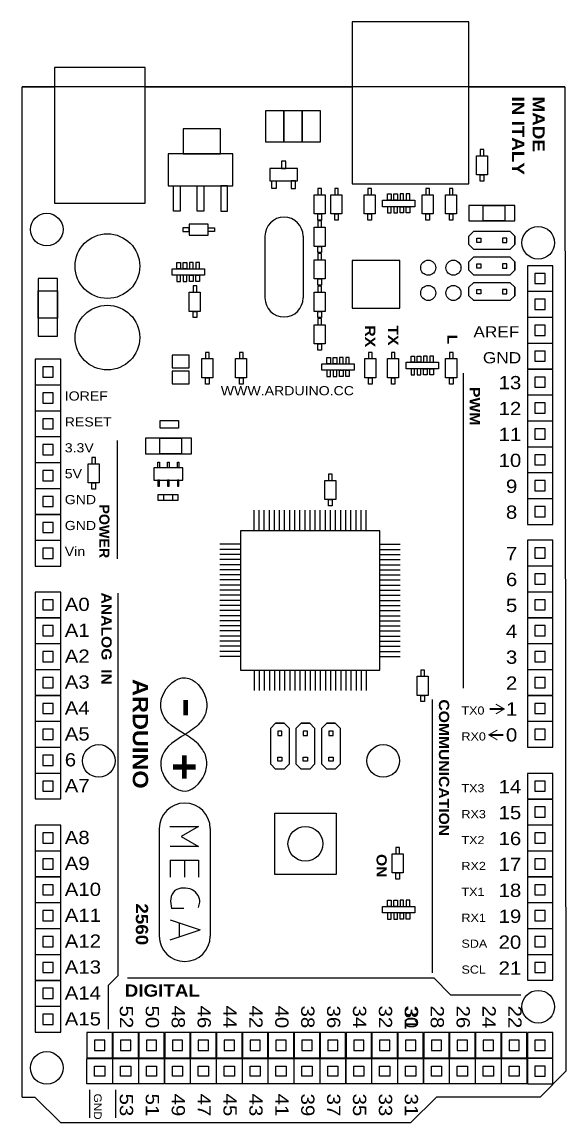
# Model space of a CAD drawing. Header units: millimetres. Extents: x 1914 to 2513, y 2106 to 2390.
# Drawn here: x 2459.6 to 2512.9, y 2109 to 2216.9 of the extents above; entities that cross this region are included whole.
import ezdxf

# ---------------------------------------------------------------- set-up
doc = ezdxf.new("R2010")
doc.units = ezdxf.units.MM
doc.styles.get("Standard").update_dxf_attribs({"font": 'arial.ttf'})

msp = doc.modelspace()

# ---------------------------------------------------------------- linework, layer by layer
for p, q in [((2512.83, 2210.57), (2459.61, 2210.57)), ((2483.43, 2195.92), (2483.43, 2189.87)), ((2487.17, 2195.92), (2487.17, 2189.87)), ((2503.42, 2195.92), (2503.9, 2196.4)), ((2503.42, 2195.09), (2503.42, 2195.92)), ((2503.9, 2196.4), (2507.44, 2196.4)), ((2507.44, 2196.4), (2507.92, 2195.92)), ((2503.9, 2194.61), (2503.42, 2195.09)), ((2507.92, 2195.09), (2507.44, 2194.61)), ((2503.42, 2193.42), (2503.9, 2193.9)), ((2507.44, 2194.61), (2503.9, 2194.61)), ((2503.9, 2193.9), (2507.44, 2193.9)), ((2507.44, 2193.9), (2507.92, 2193.42)), ((2503.42, 2192.58), (2503.42, 2193.42)), ((2503.9, 2192.1), (2503.42, 2192.58)), ((2507.92, 2192.58), (2507.44, 2192.1)), ((2503.42, 2190.91), (2503.9, 2191.39)), ((2507.44, 2192.1), (2503.9, 2192.1)), ((2503.9, 2191.39), (2507.44, 2191.39)), ((2507.44, 2191.39), (2507.92, 2190.91)), ((2503.42, 2190.08), (2503.42, 2190.91)), ((2503.9, 2189.6), (2503.42, 2190.08)), ((2507.44, 2189.6), (2503.9, 2189.6)), ((2507.92, 2190.08), (2507.44, 2189.6)), ((2502.88, 2182.49), (2502.88, 2151.6)), ((2468.93, 2175.9), (2468.93, 2164.27)), ((2482.36, 2167.04), (2482.36, 2169.04)), ((2482.86, 2167.04), (2482.86, 2169.04)), ((2483.36, 2167.04), (2483.36, 2169.04)), ((2483.86, 2167.04), (2483.86, 2169.04)), ((2484.36, 2167.04), (2484.36, 2169.04)), ((2484.86, 2167.04), (2484.86, 2169.04)), ((2485.36, 2167.04), (2485.36, 2169.04)), ((2485.86, 2167.04), (2485.86, 2169.04)), ((2486.36, 2167.04), (2486.36, 2169.04)), ((2486.86, 2167.04), (2486.86, 2169.04)), ((2487.36, 2167.04), (2487.36, 2169.04)), ((2487.86, 2167.04), (2487.86, 2169.04)), ((2488.36, 2167.04), (2488.36, 2169.04)), ((2488.86, 2167.04), (2488.86, 2169.04)), ((2489.36, 2167.04), (2489.36, 2169.04)), ((2489.86, 2167.04), (2489.86, 2169.04)), ((2490.36, 2167.04), (2490.36, 2169.04)), ((2490.86, 2167.04), (2490.86, 2169.04)), ((2491.36, 2167.04), (2491.36, 2169.04)), ((2491.86, 2167.04), (2491.86, 2169.04)), ((2492.36, 2167.04), (2492.36, 2169.04)), ((2492.86, 2167.04), (2492.86, 2169.04)), ((2493.36, 2167.04), (2493.36, 2169.04)), ((2481.02, 2165.71), (2479.02, 2165.71)), ((2494.69, 2165.71), (2496.69, 2165.71)), ((2481.02, 2165.21), (2479.02, 2165.21)), ((2481.02, 2164.71), (2479.02, 2164.71)), ((2494.69, 2165.21), (2496.69, 2165.21)), ((2494.69, 2164.71), (2496.69, 2164.71)), ((2481.02, 2164.21), (2479.02, 2164.21)), ((2481.02, 2163.71), (2479.02, 2163.71)), ((2494.69, 2164.21), (2496.69, 2164.21)), ((2494.69, 2163.71), (2496.69, 2163.71)), ((2481.02, 2163.21), (2479.02, 2163.21)), ((2481.02, 2162.71), (2479.02, 2162.71)), ((2494.69, 2163.21), (2496.69, 2163.21)), ((2494.69, 2162.71), (2496.69, 2162.71)), ((2481.02, 2162.21), (2479.02, 2162.21)), ((2481.02, 2161.71), (2479.02, 2161.71)), ((2481.02, 2161.21), (2479.02, 2161.21)), ((2494.69, 2162.21), (2496.69, 2162.21)), ((2494.69, 2161.71), (2496.69, 2161.71)), ((2494.69, 2161.21), (2496.69, 2161.21)), ((2469, 2160.93), (2469, 2123.4)), ((2481.02, 2160.71), (2479.02, 2160.71)), ((2481.02, 2160.21), (2479.02, 2160.21)), ((2494.69, 2160.71), (2496.69, 2160.71)), ((2494.69, 2160.21), (2496.69, 2160.21)), ((2481.02, 2159.71), (2479.02, 2159.71)), ((2481.02, 2159.21), (2479.02, 2159.21)), ((2494.69, 2159.71), (2496.69, 2159.71)), ((2494.69, 2159.21), (2496.69, 2159.21)), ((2481.02, 2158.71), (2479.02, 2158.71)), ((2481.02, 2158.21), (2479.02, 2158.21)), ((2494.69, 2158.71), (2496.69, 2158.71)), ((2494.69, 2158.21), (2496.69, 2158.21)), ((2481.02, 2157.71), (2479.02, 2157.71)), ((2481.02, 2157.21), (2479.02, 2157.21)), ((2494.69, 2157.71), (2496.69, 2157.71)), ((2494.69, 2157.21), (2496.69, 2157.21)), ((2481.02, 2156.71), (2479.02, 2156.71)), ((2481.02, 2156.21), (2479.02, 2156.21)), ((2494.69, 2156.71), (2496.69, 2156.71)), ((2494.69, 2156.21), (2496.69, 2156.21)), ((2481.02, 2155.71), (2479.02, 2155.71)), ((2481.02, 2155.21), (2479.02, 2155.21)), ((2481.02, 2154.71), (2479.02, 2154.71)), ((2494.69, 2155.71), (2496.69, 2155.71)), ((2494.69, 2155.21), (2496.69, 2155.21)), ((2494.69, 2154.71), (2496.69, 2154.71)), ((2482.36, 2153.37), (2482.36, 2151.37)), ((2482.86, 2153.37), (2482.86, 2151.37)), ((2483.36, 2153.37), (2483.36, 2151.37)), ((2483.86, 2153.37), (2483.86, 2151.37)), ((2484.36, 2153.37), (2484.36, 2151.37)), ((2484.86, 2153.37), (2484.86, 2151.37)), ((2485.36, 2153.37), (2485.36, 2151.37)), ((2485.86, 2153.37), (2485.86, 2151.37)), ((2486.36, 2153.37), (2486.36, 2151.37)), ((2486.86, 2153.37), (2486.86, 2151.37)), ((2487.36, 2153.37), (2487.36, 2151.37)), ((2487.86, 2153.37), (2487.86, 2151.37)), ((2488.36, 2153.37), (2488.36, 2151.37)), ((2488.86, 2153.37), (2488.86, 2151.37)), ((2489.36, 2153.37), (2489.36, 2151.37)), ((2489.86, 2153.37), (2489.86, 2151.37)), ((2490.36, 2153.37), (2490.36, 2151.37)), ((2490.86, 2153.37), (2490.86, 2151.37)), ((2491.36, 2153.37), (2491.36, 2151.37)), ((2491.86, 2153.37), (2491.86, 2151.37)), ((2492.36, 2153.37), (2492.36, 2151.37)), ((2492.86, 2153.37), (2492.86, 2151.37)), ((2493.36, 2153.37), (2493.36, 2151.37)), ((2499.84, 2150.48), (2499.84, 2123.7)), ((2484, 2147.68), (2484.48, 2148.16)), ((2484, 2144.14), (2484, 2147.68)), ((2485.31, 2148.16), (2485.79, 2147.68)), ((2485.79, 2147.68), (2485.79, 2144.14)), ((2486.5, 2147.68), (2486.98, 2148.16)), ((2486.5, 2144.14), (2486.5, 2147.68)), ((2487.82, 2148.16), (2488.3, 2147.68)), ((2488.3, 2147.68), (2488.3, 2144.14)), ((2489.01, 2147.68), (2489.49, 2148.16)), ((2489.01, 2144.14), (2489.01, 2147.68)), ((2490.32, 2148.16), (2490.8, 2147.68)), ((2490.8, 2147.68), (2490.8, 2144.14)), ((2484.48, 2143.66), (2484, 2144.14)), ((2485.79, 2144.14), (2485.31, 2143.66)), ((2486.98, 2143.66), (2486.5, 2144.14)), ((2488.3, 2144.14), (2487.82, 2143.66)), ((2489.49, 2143.66), (2489.01, 2144.14)), ((2490.8, 2144.14), (2490.32, 2143.66)), ((2485.31, 2143.66), (2484.48, 2143.66)), ((2487.82, 2143.66), (2486.98, 2143.66)), ((2490.32, 2143.66), (2489.49, 2143.66)), ((2473.07, 2137.83), (2473.07, 2127.3)), ((2474.09, 2138.04), (2476.92, 2138.04)), ((2476.92, 2138.04), (2475.22, 2137.06)), ((2478.07, 2137.83), (2478.07, 2127.3)), ((2475.22, 2137.06), (2476.92, 2136.07)), ((2476.92, 2136.07), (2474.14, 2136.07)), ((2474.14, 2134.74), (2476.92, 2134.74)), ((2474.14, 2134.74), (2474.14, 2133.08)), ((2475.53, 2134.74), (2475.53, 2133.08)), ((2476.92, 2134.74), (2476.92, 2133.08)), ((2475.48, 2130.01), (2474.26, 2130.01)), ((2474.14, 2128.88), (2477.09, 2127.9)), ((2474.14, 2126.92), (2477.09, 2127.9)), ((2475.01, 2128.59), (2475.01, 2127.21)), ((2469, 2123.4), (2468.06, 2122.46)), ((2468.06, 2122.46), (2468.06, 2118.18)), ((2469.95, 2123.19), (2499.98, 2123.19)), ((2499.98, 2123.19), (2501.63, 2121.53)), ((2501.63, 2121.53), (2508.53, 2121.53)), ((2466.24, 2112.23), (2466.24, 2109.48)), ((2468.78, 2112.23), (2468.78, 2109.48))]:
    msp.add_line(p, q)
at = {"color": 1}
for points in [[(2491.99, 2216.92), (2491.99, 2201.04), (2503.42, 2201.04), (2503.42, 2216.92)], [(2462.78, 2212.47), (2462.78, 2199.14), (2471.67, 2199.14), (2471.67, 2212.47)]]:
    msp.add_lwpolyline(points, close=True, dxfattribs=at)
for points in [[(2459.61, 2210.57), (2462.78, 2210.57)], [(2459.61, 2111.51), (2459.61, 2111.51), (2459.61, 2210.57)], [(2503.42, 2210.57), (2512.83, 2210.57), (2512.83, 2210.57), (2512.95, 2114.05), (2512.95, 2114.05), (2510.41, 2111.51), (2510.41, 2111.51), (2500.25, 2111.51), (2500.25, 2111.51), (2497.71, 2108.97), (2497.71, 2108.97), (2463.42, 2108.97)], [(2471.67, 2210.57), (2491.99, 2210.57)], [(2459.61, 2111.51), (2460.88, 2111.51), (2463.42, 2108.97)]]:
    msp.add_lwpolyline(points, dxfattribs=at)
for points in [[(2485.29, 2208.23), (2485.29, 2205.15), (2483.51, 2205.15), (2483.51, 2208.23)], [(2487.07, 2208.23), (2487.07, 2205.15), (2485.29, 2205.15), (2485.29, 2208.23)], [(2488.85, 2208.23), (2488.85, 2205.15), (2487.07, 2205.15), (2487.07, 2208.23)], [(2479.08, 2203.99), (2479.08, 2206.43), (2475.42, 2206.43), (2475.42, 2203.99)], [(2504.89, 2203.8), (2504.89, 2204.42), (2504.53, 2204.42), (2504.53, 2203.8)], [(2473.93, 2203.99), (2473.93, 2200.87), (2480.29, 2200.87), (2480.29, 2203.99)], [(2485.48, 2202.54), (2485.48, 2203.29), (2485.05, 2203.29), (2485.05, 2202.54)], [(2505.25, 2203.8), (2505.25, 2201.93), (2504.17, 2201.93), (2504.17, 2203.8)], [(2483.9, 2202.54), (2483.9, 2201.33), (2486.62, 2201.33), (2486.62, 2202.54)], [(2484.1, 2200.58), (2484.1, 2201.33), (2484.53, 2201.33), (2484.53, 2200.58)], [(2486.42, 2200.58), (2486.42, 2201.33), (2485.99, 2201.33), (2485.99, 2200.58)], [(2504.89, 2201.93), (2504.89, 2201.32), (2504.53, 2201.32), (2504.53, 2201.93)], [(2475.12, 2200.87), (2475.12, 2198.37), (2474.46, 2198.37), (2474.46, 2200.87)], [(2477.45, 2200.87), (2477.45, 2198.37), (2476.78, 2198.37), (2476.78, 2200.87)], [(2479.1, 2200.87), (2479.1, 2198.37), (2479.77, 2198.37), (2479.77, 2200.87)], [(2488.99, 2199.98), (2488.99, 2200.6), (2488.63, 2200.6), (2488.63, 2199.98)], [(2490.62, 2199.98), (2490.62, 2200.6), (2490.27, 2200.6), (2490.27, 2199.98)], [(2493.88, 2199.98), (2493.88, 2200.6), (2493.53, 2200.6), (2493.53, 2199.98)], [(2495.45, 2199.44), (2495.45, 2200.06), (2495.8, 2200.06), (2495.8, 2199.44)], [(2496.06, 2199.44), (2496.06, 2200.06), (2496.42, 2200.06), (2496.42, 2199.44)], [(2497.03, 2199.44), (2497.03, 2200.06), (2496.68, 2200.06), (2496.68, 2199.44)], [(2497.65, 2199.44), (2497.65, 2200.06), (2497.29, 2200.06), (2497.29, 2199.44)], [(2499.55, 2199.98), (2499.55, 2200.6), (2499.19, 2200.6), (2499.19, 2199.98)], [(2501.86, 2199.98), (2501.86, 2200.6), (2501.51, 2200.6), (2501.51, 2199.98)], [(2489.35, 2199.98), (2489.35, 2198.11), (2488.27, 2198.11), (2488.27, 2199.98)], [(2490.98, 2199.98), (2490.98, 2198.11), (2489.9, 2198.11), (2489.9, 2199.98)], [(2494.24, 2199.98), (2494.24, 2198.11), (2493.16, 2198.11), (2493.16, 2199.98)], [(2498.13, 2199.44), (2498.13, 2198.81), (2494.96, 2198.81), (2494.96, 2199.44)], [(2499.91, 2199.98), (2499.91, 2198.11), (2498.83, 2198.11), (2498.83, 2199.98)], [(2502.22, 2199.98), (2502.22, 2198.11), (2501.14, 2198.11), (2501.14, 2199.98)], [(2488.99, 2198.11), (2488.99, 2197.49), (2488.63, 2197.49), (2488.63, 2198.11)], [(2490.62, 2198.11), (2490.62, 2197.49), (2490.27, 2197.49), (2490.27, 2198.11)], [(2493.88, 2198.11), (2493.88, 2197.49), (2493.53, 2197.49), (2493.53, 2198.11)], [(2495.45, 2198.81), (2495.45, 2198.2), (2495.8, 2198.2), (2495.8, 2198.81)], [(2496.06, 2198.81), (2496.06, 2198.2), (2496.42, 2198.2), (2496.42, 2198.81)], [(2497.03, 2198.81), (2497.03, 2198.2), (2496.68, 2198.2), (2496.68, 2198.81)], [(2497.65, 2198.81), (2497.65, 2198.2), (2497.29, 2198.2), (2497.29, 2198.81)], [(2499.55, 2198.11), (2499.55, 2197.49), (2499.19, 2197.49), (2499.19, 2198.11)], [(2501.86, 2198.11), (2501.86, 2197.49), (2501.51, 2197.49), (2501.51, 2198.11)], [(2503.42, 2198.94), (2503.42, 2197.42), (2507.92, 2197.42), (2507.92, 2198.94)], [(2506.96, 2198.94), (2506.96, 2197.42), (2504.82, 2197.42), (2504.82, 2198.94)], [(2477.87, 2197.1), (2475.99, 2197.1), (2475.99, 2196.02), (2477.87, 2196.02)], [(2489.35, 2196.79), (2489.35, 2194.92), (2488.27, 2194.92), (2488.27, 2196.79)], [(2488.99, 2196.79), (2488.99, 2197.41), (2488.63, 2197.41), (2488.63, 2196.79)], [(2475.99, 2196.74), (2475.38, 2196.74), (2475.38, 2196.39), (2475.99, 2196.39)], [(2477.87, 2196.74), (2478.48, 2196.74), (2478.48, 2196.39), (2477.87, 2196.39)], [(2504.2, 2195.72), (2504.61, 2195.72), (2504.61, 2195.3), (2504.2, 2195.3)], [(2507.15, 2195.72), (2506.73, 2195.72), (2506.73, 2195.3), (2507.15, 2195.3)], [(2507.92, 2195.92), (2507.92, 2195.92), (2507.92, 2195.09), (2507.92, 2195.09)], [(2488.99, 2194.92), (2488.99, 2194.31), (2488.63, 2194.31), (2488.63, 2194.92)], [(2489.35, 2193.6), (2489.35, 2191.73), (2488.27, 2191.73), (2488.27, 2193.6)], [(2488.99, 2193.6), (2488.99, 2194.21), (2488.63, 2194.21), (2488.63, 2193.6)], [(2491.97, 2193.55), (2491.97, 2188.87), (2496.65, 2188.87), (2496.65, 2193.55)], [(2477.49, 2192.73), (2477.49, 2192.1), (2474.32, 2192.1), (2474.32, 2192.73)], [(2474.8, 2192.73), (2474.8, 2193.34), (2475.16, 2193.34), (2475.16, 2192.73)], [(2475.42, 2192.73), (2475.42, 2193.34), (2475.77, 2193.34), (2475.77, 2192.73)], [(2476.39, 2192.73), (2476.39, 2193.34), (2476.03, 2193.34), (2476.03, 2192.73)], [(2477, 2192.73), (2477, 2193.34), (2476.65, 2193.34), (2476.65, 2192.73)], [(2504.2, 2193.21), (2504.61, 2193.21), (2504.61, 2192.79), (2504.2, 2192.79)], [(2507.15, 2193.21), (2506.73, 2193.21), (2506.73, 2192.79), (2507.15, 2192.79)], [(2507.92, 2193.42), (2507.92, 2193.42), (2507.92, 2192.58), (2507.92, 2192.58)], [(2461.19, 2186.13), (2463.08, 2186.13), (2463.08, 2191.76), (2461.19, 2191.76)], [(2474.8, 2192.1), (2474.8, 2191.48), (2475.16, 2191.48), (2475.16, 2192.1)], [(2475.42, 2192.1), (2475.42, 2191.48), (2475.77, 2191.48), (2475.77, 2192.1)], [(2476.39, 2192.1), (2476.39, 2191.48), (2476.03, 2191.48), (2476.03, 2192.1)], [(2477, 2192.1), (2477, 2191.48), (2476.65, 2191.48), (2476.65, 2192.1)], [(2488.99, 2191.73), (2488.99, 2191.11), (2488.63, 2191.11), (2488.63, 2191.73)], [(2461.19, 2190.55), (2463.08, 2190.55), (2463.08, 2187.89), (2461.19, 2187.89)], [(2477.09, 2190.42), (2477.09, 2188.55), (2476.01, 2188.55), (2476.01, 2190.42)], [(2476.74, 2190.42), (2476.74, 2191.04), (2476.38, 2191.04), (2476.38, 2190.42)], [(2489.35, 2190.42), (2489.35, 2188.55), (2488.27, 2188.55), (2488.27, 2190.42)], [(2488.99, 2190.42), (2488.99, 2191.03), (2488.63, 2191.03), (2488.63, 2190.42)], [(2504.2, 2190.7), (2504.61, 2190.7), (2504.61, 2190.28), (2504.2, 2190.28)], [(2507.15, 2190.7), (2506.73, 2190.7), (2506.73, 2190.28), (2507.15, 2190.28)], [(2507.92, 2190.91), (2507.92, 2190.91), (2507.92, 2190.08), (2507.92, 2190.08)], [(2476.74, 2188.55), (2476.74, 2187.93), (2476.38, 2187.93), (2476.38, 2188.55)], [(2488.99, 2188.55), (2488.99, 2187.93), (2488.63, 2187.93), (2488.63, 2188.55)], [(2489.35, 2187.22), (2489.35, 2185.35), (2488.27, 2185.35), (2488.27, 2187.22)], [(2488.99, 2187.22), (2488.99, 2187.84), (2488.63, 2187.84), (2488.63, 2187.22)], [(2488.99, 2185.35), (2488.99, 2184.74), (2488.63, 2184.74), (2488.63, 2185.35)], [(2474.34, 2184.25), (2474.34, 2183.01), (2476.01, 2183.01), (2476.01, 2184.25)], [(2478.32, 2183.91), (2478.32, 2182.04), (2477.24, 2182.04), (2477.24, 2183.91)], [(2477.96, 2183.91), (2477.96, 2184.52), (2477.61, 2184.52), (2477.61, 2183.91)], [(2481.63, 2183.91), (2481.63, 2182.04), (2480.55, 2182.04), (2480.55, 2183.91)], [(2481.28, 2183.91), (2481.28, 2184.52), (2480.92, 2184.52), (2480.92, 2183.91)], [(2489.5, 2183.41), (2489.5, 2184.02), (2489.86, 2184.02), (2489.86, 2183.41)], [(2490.12, 2183.41), (2490.12, 2184.02), (2490.47, 2184.02), (2490.47, 2183.41)], [(2491.09, 2183.41), (2491.09, 2184.02), (2490.73, 2184.02), (2490.73, 2183.41)], [(2491.7, 2183.41), (2491.7, 2184.02), (2491.35, 2184.02), (2491.35, 2183.41)], [(2494.3, 2183.91), (2494.3, 2182.04), (2493.21, 2182.04), (2493.21, 2183.91)], [(2493.94, 2183.91), (2493.94, 2184.52), (2493.58, 2184.52), (2493.58, 2183.91)], [(2496.54, 2183.91), (2496.54, 2182.04), (2495.46, 2182.04), (2495.46, 2183.91)], [(2496.18, 2183.91), (2496.18, 2184.52), (2495.83, 2184.52), (2495.83, 2183.91)], [(2497.76, 2183.55), (2497.76, 2184.17), (2498.11, 2184.17), (2498.11, 2183.55)], [(2498.37, 2183.55), (2498.37, 2184.17), (2498.73, 2184.17), (2498.73, 2183.55)], [(2499.34, 2183.55), (2499.34, 2184.17), (2498.99, 2184.17), (2498.99, 2183.55)], [(2499.96, 2183.55), (2499.96, 2184.17), (2499.6, 2184.17), (2499.6, 2183.55)], [(2502.23, 2183.91), (2502.23, 2182.04), (2501.15, 2182.04), (2501.15, 2183.91)], [(2501.87, 2183.91), (2501.87, 2184.52), (2501.51, 2184.52), (2501.51, 2183.91)], [(2492.18, 2183.41), (2492.18, 2182.78), (2489.02, 2182.78), (2489.02, 2183.41)], [(2489.5, 2182.78), (2489.5, 2182.16), (2489.86, 2182.16), (2489.86, 2182.78)], [(2490.12, 2182.78), (2490.12, 2182.16), (2490.47, 2182.16), (2490.47, 2182.78)], [(2491.09, 2182.78), (2491.09, 2182.16), (2490.73, 2182.16), (2490.73, 2182.78)], [(2491.7, 2182.78), (2491.7, 2182.16), (2491.35, 2182.16), (2491.35, 2182.78)], [(2500.44, 2183.55), (2500.44, 2182.92), (2497.27, 2182.92), (2497.27, 2183.55)], [(2497.76, 2182.92), (2497.76, 2182.31), (2498.11, 2182.31), (2498.11, 2182.92)], [(2498.37, 2182.92), (2498.37, 2182.31), (2498.73, 2182.31), (2498.73, 2182.92)], [(2499.34, 2182.92), (2499.34, 2182.31), (2498.99, 2182.31), (2498.99, 2182.92)], [(2499.96, 2182.92), (2499.96, 2182.31), (2499.6, 2182.31), (2499.6, 2182.92)], [(2474.34, 2182.67), (2474.34, 2181.43), (2476.01, 2181.43), (2476.01, 2182.67)], [(2477.96, 2182.04), (2477.96, 2181.42), (2477.61, 2181.42), (2477.61, 2182.04)], [(2481.28, 2182.04), (2481.28, 2181.42), (2480.92, 2181.42), (2480.92, 2182.04)], [(2493.94, 2182.04), (2493.94, 2181.42), (2493.58, 2181.42), (2493.58, 2182.04)], [(2496.18, 2182.04), (2496.18, 2181.42), (2495.83, 2181.42), (2495.83, 2182.04)], [(2501.87, 2182.04), (2501.87, 2181.42), (2501.51, 2181.42), (2501.51, 2182.04)], [(2474.95, 2177.85), (2474.95, 2177.09), (2473.16, 2177.09), (2473.16, 2177.85)], [(2471.71, 2176.11), (2471.71, 2174.59), (2476.22, 2174.59), (2476.22, 2176.11)], [(2475.25, 2176.11), (2475.25, 2174.59), (2473.12, 2174.59), (2473.12, 2176.11)], [(2466.8, 2173.6), (2466.8, 2174.22), (2466.45, 2174.22), (2466.45, 2173.6)], [(2467.16, 2173.6), (2467.16, 2171.73), (2466.08, 2171.73), (2466.08, 2173.6)], [(2472.55, 2173.19), (2472.55, 2172), (2475.37, 2172), (2475.37, 2173.19)], [(2472.93, 2173.19), (2472.93, 2173.77), (2473.08, 2173.77), (2473.08, 2173.19)], [(2473.88, 2173.19), (2473.88, 2173.77), (2474.04, 2173.77), (2474.04, 2173.19)], [(2474.84, 2173.19), (2474.84, 2173.77), (2474.99, 2173.77), (2474.99, 2173.19)], [(2472.93, 2172), (2472.93, 2171.42), (2473.08, 2171.42), (2473.08, 2172)], [(2473.88, 2172), (2473.88, 2171.42), (2474.04, 2171.42), (2474.04, 2172)], [(2474.84, 2172), (2474.84, 2171.42), (2474.99, 2171.42), (2474.99, 2172)], [(2490.38, 2171.96), (2490.38, 2170.09), (2489.3, 2170.09), (2489.3, 2171.96)], [(2490.02, 2171.96), (2490.02, 2172.58), (2489.67, 2172.58), (2489.67, 2171.96)], [(2466.8, 2171.73), (2466.8, 2171.11), (2466.45, 2171.11), (2466.45, 2171.73)], [(2474.89, 2170.59), (2474.89, 2169.99), (2472.97, 2169.99), (2472.97, 2170.59)], [(2474.37, 2170.59), (2474.37, 2169.99), (2473.51, 2169.99), (2473.51, 2170.59)], [(2490.02, 2170.09), (2490.02, 2169.47), (2489.67, 2169.47), (2489.67, 2170.09)], [(2481.02, 2167.04), (2481.02, 2153.37), (2494.69, 2153.37), (2494.69, 2167.04)], [(2499.44, 2152.77), (2499.44, 2150.89), (2498.36, 2150.89), (2498.36, 2152.77)], [(2499.08, 2152.77), (2499.08, 2153.38), (2498.73, 2153.38), (2498.73, 2152.77)], [(2499.08, 2150.89), (2499.08, 2150.28), (2498.73, 2150.28), (2498.73, 2150.89)], [(2484.48, 2148.16), (2484.48, 2148.16), (2485.31, 2148.16), (2485.31, 2148.16)], [(2484.68, 2147.39), (2484.68, 2146.97), (2485.1, 2146.97), (2485.1, 2147.39)], [(2486.98, 2148.16), (2486.98, 2148.16), (2487.82, 2148.16), (2487.82, 2148.16)], [(2487.19, 2147.39), (2487.19, 2146.97), (2487.61, 2146.97), (2487.61, 2147.39)], [(2489.49, 2148.16), (2489.49, 2148.16), (2490.32, 2148.16), (2490.32, 2148.16)], [(2489.7, 2147.39), (2489.7, 2146.97), (2490.12, 2146.97), (2490.12, 2147.39)], [(2484.68, 2144.44), (2484.68, 2144.85), (2485.1, 2144.85), (2485.1, 2144.44)], [(2487.19, 2144.44), (2487.19, 2144.85), (2487.61, 2144.85), (2487.61, 2144.44)], [(2489.7, 2144.44), (2489.7, 2144.85), (2490.12, 2144.85), (2490.12, 2144.44)], [(2490.4, 2139.34), (2490.4, 2133.34), (2484.4, 2133.34), (2484.4, 2139.34)], [(2496.97, 2135.36), (2496.97, 2133.49), (2495.89, 2133.49), (2495.89, 2135.36)], [(2496.61, 2135.36), (2496.61, 2135.97), (2496.26, 2135.97), (2496.26, 2135.36)], [(2496.61, 2133.49), (2496.61, 2132.87), (2496.26, 2132.87), (2496.26, 2133.49)], [(2498.13, 2130.21), (2498.13, 2129.58), (2494.97, 2129.58), (2494.97, 2130.21)], [(2495.45, 2130.21), (2495.45, 2130.83), (2495.8, 2130.83), (2495.8, 2130.21)], [(2496.06, 2130.21), (2496.06, 2130.83), (2496.42, 2130.83), (2496.42, 2130.21)], [(2497.03, 2130.21), (2497.03, 2130.83), (2496.68, 2130.83), (2496.68, 2130.21)], [(2497.65, 2130.21), (2497.65, 2130.83), (2497.29, 2130.83), (2497.29, 2130.21)], [(2495.45, 2129.58), (2495.45, 2128.96), (2495.8, 2128.96), (2495.8, 2129.58)], [(2496.06, 2129.58), (2496.06, 2128.96), (2496.42, 2128.96), (2496.42, 2129.58)], [(2497.03, 2129.58), (2497.03, 2128.96), (2496.68, 2128.96), (2496.68, 2129.58)], [(2497.65, 2129.58), (2497.65, 2128.96), (2497.29, 2128.96), (2497.29, 2129.58)]]:
    msp.add_lwpolyline(points, close=True)
at = {"color": 9}
for points in [[(2509.16, 2193.02), (2509.16, 2190.52), (2511.66, 2190.52), (2511.66, 2193.02)], [(2509.91, 2192.27), (2509.91, 2191.27), (2510.91, 2191.27), (2510.91, 2192.27)], [(2509.16, 2190.48), (2509.16, 2187.98), (2511.66, 2187.98), (2511.66, 2190.48)], [(2509.91, 2189.73), (2509.91, 2188.73), (2510.91, 2188.73), (2510.91, 2189.73)], [(2509.16, 2187.94), (2509.16, 2185.44), (2511.66, 2185.44), (2511.66, 2187.94)], [(2509.91, 2187.19), (2509.91, 2186.19), (2510.91, 2186.19), (2510.91, 2187.19)], [(2509.16, 2185.4), (2509.16, 2182.9), (2511.66, 2182.9), (2511.66, 2185.4)], [(2460.9, 2183.85), (2460.9, 2181.35), (2463.4, 2181.35), (2463.4, 2183.85)], [(2509.91, 2184.65), (2509.91, 2183.65), (2510.91, 2183.65), (2510.91, 2184.65)], [(2461.65, 2183.1), (2461.65, 2182.1), (2462.65, 2182.1), (2462.65, 2183.1)], [(2509.16, 2182.86), (2509.16, 2180.36), (2511.66, 2180.36), (2511.66, 2182.86)], [(2509.91, 2182.11), (2509.91, 2181.11), (2510.91, 2181.11), (2510.91, 2182.11)], [(2460.9, 2181.31), (2460.9, 2178.81), (2463.4, 2178.81), (2463.4, 2181.31)], [(2461.65, 2180.56), (2461.65, 2179.56), (2462.65, 2179.56), (2462.65, 2180.56)], [(2509.16, 2180.32), (2509.16, 2177.82), (2511.66, 2177.82), (2511.66, 2180.32)], [(2509.91, 2179.57), (2509.91, 2178.57), (2510.91, 2178.57), (2510.91, 2179.57)], [(2460.9, 2178.77), (2460.9, 2176.27), (2463.4, 2176.27), (2463.4, 2178.77)], [(2461.65, 2178.02), (2461.65, 2177.02), (2462.65, 2177.02), (2462.65, 2178.02)], [(2509.16, 2177.78), (2509.16, 2175.28), (2511.66, 2175.28), (2511.66, 2177.78)], [(2509.91, 2177.03), (2509.91, 2176.03), (2510.91, 2176.03), (2510.91, 2177.03)], [(2460.9, 2176.23), (2460.9, 2173.73), (2463.4, 2173.73), (2463.4, 2176.23)], [(2461.65, 2175.48), (2461.65, 2174.48), (2462.65, 2174.48), (2462.65, 2175.48)], [(2509.16, 2175.24), (2509.16, 2172.74), (2511.66, 2172.74), (2511.66, 2175.24)], [(2509.91, 2174.49), (2509.91, 2173.49), (2510.91, 2173.49), (2510.91, 2174.49)], [(2460.9, 2173.69), (2460.9, 2171.19), (2463.4, 2171.19), (2463.4, 2173.69)], [(2461.65, 2172.94), (2461.65, 2171.94), (2462.65, 2171.94), (2462.65, 2172.94)], [(2509.16, 2172.7), (2509.16, 2170.2), (2511.66, 2170.2), (2511.66, 2172.7)], [(2460.9, 2171.15), (2460.9, 2168.65), (2463.4, 2168.65), (2463.4, 2171.15)], [(2509.91, 2171.95), (2509.91, 2170.95), (2510.91, 2170.95), (2510.91, 2171.95)], [(2461.65, 2170.4), (2461.65, 2169.4), (2462.65, 2169.4), (2462.65, 2170.4)], [(2509.16, 2170.16), (2509.16, 2167.66), (2511.66, 2167.66), (2511.66, 2170.16)], [(2509.91, 2169.41), (2509.91, 2168.41), (2510.91, 2168.41), (2510.91, 2169.41)], [(2460.9, 2168.61), (2460.9, 2166.11), (2463.4, 2166.11), (2463.4, 2168.61)], [(2461.65, 2167.86), (2461.65, 2166.86), (2462.65, 2166.86), (2462.65, 2167.86)], [(2460.9, 2166.07), (2460.9, 2163.57), (2463.4, 2163.57), (2463.4, 2166.07)], [(2509.16, 2166.1), (2509.16, 2163.6), (2511.66, 2163.6), (2511.66, 2166.1)], [(2461.65, 2165.32), (2461.65, 2164.32), (2462.65, 2164.32), (2462.65, 2165.32)], [(2509.91, 2165.35), (2509.91, 2164.35), (2510.91, 2164.35), (2510.91, 2165.35)], [(2509.16, 2163.56), (2509.16, 2161.06), (2511.66, 2161.06), (2511.66, 2163.56)], [(2509.91, 2162.81), (2509.91, 2161.81), (2510.91, 2161.81), (2510.91, 2162.81)], [(2460.9, 2161.02), (2460.9, 2158.52), (2463.4, 2158.52), (2463.4, 2161.02)], [(2461.65, 2160.27), (2461.65, 2159.27), (2462.65, 2159.27), (2462.65, 2160.27)], [(2509.16, 2161.02), (2509.16, 2158.52), (2511.66, 2158.52), (2511.66, 2161.02)], [(2509.91, 2160.27), (2509.91, 2159.27), (2510.91, 2159.27), (2510.91, 2160.27)], [(2460.9, 2158.48), (2460.9, 2155.98), (2463.4, 2155.98), (2463.4, 2158.48)], [(2509.16, 2158.48), (2509.16, 2155.98), (2511.66, 2155.98), (2511.66, 2158.48)], [(2461.65, 2157.73), (2461.65, 2156.73), (2462.65, 2156.73), (2462.65, 2157.73)], [(2509.91, 2157.73), (2509.91, 2156.73), (2510.91, 2156.73), (2510.91, 2157.73)], [(2460.9, 2155.94), (2460.9, 2153.44), (2463.4, 2153.44), (2463.4, 2155.94)], [(2509.16, 2155.94), (2509.16, 2153.44), (2511.66, 2153.44), (2511.66, 2155.94)], [(2461.65, 2155.19), (2461.65, 2154.19), (2462.65, 2154.19), (2462.65, 2155.19)], [(2509.91, 2155.19), (2509.91, 2154.19), (2510.91, 2154.19), (2510.91, 2155.19)], [(2460.9, 2153.4), (2460.9, 2150.9), (2463.4, 2150.9), (2463.4, 2153.4)], [(2461.65, 2152.65), (2461.65, 2151.65), (2462.65, 2151.65), (2462.65, 2152.65)], [(2509.16, 2153.4), (2509.16, 2150.9), (2511.66, 2150.9), (2511.66, 2153.4)], [(2509.91, 2152.65), (2509.91, 2151.65), (2510.91, 2151.65), (2510.91, 2152.65)], [(2460.9, 2150.86), (2460.9, 2148.36), (2463.4, 2148.36), (2463.4, 2150.86)], [(2509.16, 2150.86), (2509.16, 2148.36), (2511.66, 2148.36), (2511.66, 2150.86)], [(2461.65, 2150.11), (2461.65, 2149.11), (2462.65, 2149.11), (2462.65, 2150.11)], [(2509.91, 2150.11), (2509.91, 2149.11), (2510.91, 2149.11), (2510.91, 2150.11)], [(2460.9, 2148.32), (2460.9, 2145.82), (2463.4, 2145.82), (2463.4, 2148.32)], [(2509.16, 2148.32), (2509.16, 2145.82), (2511.66, 2145.82), (2511.66, 2148.32)], [(2461.65, 2147.57), (2461.65, 2146.57), (2462.65, 2146.57), (2462.65, 2147.57)], [(2509.91, 2147.57), (2509.91, 2146.57), (2510.91, 2146.57), (2510.91, 2147.57)], [(2460.9, 2145.78), (2460.9, 2143.28), (2463.4, 2143.28), (2463.4, 2145.78)], [(2461.65, 2145.03), (2461.65, 2144.03), (2462.65, 2144.03), (2462.65, 2145.03)], [(2460.9, 2143.24), (2460.9, 2140.74), (2463.4, 2140.74), (2463.4, 2143.24)], [(2509.16, 2143.24), (2509.16, 2140.74), (2511.66, 2140.74), (2511.66, 2143.24)], [(2461.65, 2142.49), (2461.65, 2141.49), (2462.65, 2141.49), (2462.65, 2142.49)], [(2509.91, 2142.49), (2509.91, 2141.49), (2510.91, 2141.49), (2510.91, 2142.49)], [(2509.16, 2140.7), (2509.16, 2138.2), (2511.66, 2138.2), (2511.66, 2140.7)], [(2509.91, 2139.95), (2509.91, 2138.95), (2510.91, 2138.95), (2510.91, 2139.95)], [(2460.9, 2138.16), (2460.9, 2135.66), (2463.4, 2135.66), (2463.4, 2138.16)], [(2509.16, 2138.16), (2509.16, 2135.66), (2511.66, 2135.66), (2511.66, 2138.16)], [(2461.65, 2137.41), (2461.65, 2136.41), (2462.65, 2136.41), (2462.65, 2137.41)], [(2509.91, 2137.41), (2509.91, 2136.41), (2510.91, 2136.41), (2510.91, 2137.41)], [(2460.9, 2135.62), (2460.9, 2133.12), (2463.4, 2133.12), (2463.4, 2135.62)], [(2509.16, 2135.62), (2509.16, 2133.12), (2511.66, 2133.12), (2511.66, 2135.62)], [(2461.65, 2134.87), (2461.65, 2133.87), (2462.65, 2133.87), (2462.65, 2134.87)], [(2509.91, 2134.87), (2509.91, 2133.87), (2510.91, 2133.87), (2510.91, 2134.87)], [(2460.9, 2133.08), (2460.9, 2130.58), (2463.4, 2130.58), (2463.4, 2133.08)], [(2461.65, 2132.33), (2461.65, 2131.33), (2462.65, 2131.33), (2462.65, 2132.33)], [(2509.16, 2133.08), (2509.16, 2130.58), (2511.66, 2130.58), (2511.66, 2133.08)], [(2509.91, 2132.33), (2509.91, 2131.33), (2510.91, 2131.33), (2510.91, 2132.33)], [(2460.9, 2130.54), (2460.9, 2128.04), (2463.4, 2128.04), (2463.4, 2130.54)], [(2509.16, 2130.54), (2509.16, 2128.04), (2511.66, 2128.04), (2511.66, 2130.54)], [(2461.65, 2129.79), (2461.65, 2128.79), (2462.65, 2128.79), (2462.65, 2129.79)], [(2509.91, 2129.79), (2509.91, 2128.79), (2510.91, 2128.79), (2510.91, 2129.79)], [(2460.9, 2128), (2460.9, 2125.5), (2463.4, 2125.5), (2463.4, 2128)], [(2509.16, 2128), (2509.16, 2125.5), (2511.66, 2125.5), (2511.66, 2128)], [(2461.65, 2127.25), (2461.65, 2126.25), (2462.65, 2126.25), (2462.65, 2127.25)], [(2509.91, 2127.25), (2509.91, 2126.25), (2510.91, 2126.25), (2510.91, 2127.25)], [(2460.9, 2125.46), (2460.9, 2122.96), (2463.4, 2122.96), (2463.4, 2125.46)], [(2461.65, 2124.71), (2461.65, 2123.71), (2462.65, 2123.71), (2462.65, 2124.71)], [(2509.16, 2125.46), (2509.16, 2122.96), (2511.66, 2122.96), (2511.66, 2125.46)], [(2509.91, 2124.71), (2509.91, 2123.71), (2510.91, 2123.71), (2510.91, 2124.71)], [(2460.9, 2122.92), (2460.9, 2120.42), (2463.4, 2120.42), (2463.4, 2122.92)], [(2461.65, 2122.17), (2461.65, 2121.17), (2462.65, 2121.17), (2462.65, 2122.17)], [(2460.9, 2120.38), (2460.9, 2117.88), (2463.4, 2117.88), (2463.4, 2120.38)], [(2461.65, 2119.63), (2461.65, 2118.63), (2462.65, 2118.63), (2462.65, 2119.63)], [(2465.98, 2117.84), (2465.98, 2115.34), (2468.48, 2115.34), (2468.48, 2117.84)], [(2466.73, 2117.09), (2466.73, 2116.09), (2467.73, 2116.09), (2467.73, 2117.09)], [(2468.52, 2117.84), (2468.52, 2115.34), (2471.02, 2115.34), (2471.02, 2117.84)], [(2469.27, 2117.09), (2469.27, 2116.09), (2470.27, 2116.09), (2470.27, 2117.09)], [(2471.06, 2117.84), (2471.06, 2115.34), (2473.56, 2115.34), (2473.56, 2117.84)], [(2471.81, 2117.09), (2471.81, 2116.09), (2472.81, 2116.09), (2472.81, 2117.09)], [(2473.6, 2117.84), (2473.6, 2115.34), (2476.1, 2115.34), (2476.1, 2117.84)], [(2474.35, 2117.09), (2474.35, 2116.09), (2475.35, 2116.09), (2475.35, 2117.09)], [(2476.14, 2117.84), (2476.14, 2115.34), (2478.64, 2115.34), (2478.64, 2117.84)], [(2476.89, 2117.09), (2476.89, 2116.09), (2477.89, 2116.09), (2477.89, 2117.09)], [(2478.68, 2117.84), (2478.68, 2115.34), (2481.18, 2115.34), (2481.18, 2117.84)], [(2479.43, 2117.09), (2479.43, 2116.09), (2480.43, 2116.09), (2480.43, 2117.09)], [(2481.22, 2117.84), (2481.22, 2115.34), (2483.72, 2115.34), (2483.72, 2117.84)], [(2481.97, 2117.09), (2481.97, 2116.09), (2482.97, 2116.09), (2482.97, 2117.09)], [(2483.76, 2117.84), (2483.76, 2115.34), (2486.26, 2115.34), (2486.26, 2117.84)], [(2484.51, 2117.09), (2484.51, 2116.09), (2485.51, 2116.09), (2485.51, 2117.09)], [(2486.3, 2117.84), (2486.3, 2115.34), (2488.8, 2115.34), (2488.8, 2117.84)], [(2487.05, 2117.09), (2487.05, 2116.09), (2488.05, 2116.09), (2488.05, 2117.09)], [(2488.84, 2117.84), (2488.84, 2115.34), (2491.34, 2115.34), (2491.34, 2117.84)], [(2489.59, 2117.09), (2489.59, 2116.09), (2490.59, 2116.09), (2490.59, 2117.09)], [(2491.38, 2117.84), (2491.38, 2115.34), (2493.88, 2115.34), (2493.88, 2117.84)], [(2492.13, 2117.09), (2492.13, 2116.09), (2493.13, 2116.09), (2493.13, 2117.09)], [(2493.92, 2117.84), (2493.92, 2115.34), (2496.42, 2115.34), (2496.42, 2117.84)], [(2494.67, 2117.09), (2494.67, 2116.09), (2495.67, 2116.09), (2495.67, 2117.09)], [(2496.46, 2117.84), (2496.46, 2115.34), (2498.96, 2115.34), (2498.96, 2117.84)], [(2497.21, 2117.09), (2497.21, 2116.09), (2498.21, 2116.09), (2498.21, 2117.09)], [(2499, 2117.84), (2499, 2115.34), (2501.5, 2115.34), (2501.5, 2117.84)], [(2499.75, 2117.09), (2499.75, 2116.09), (2500.75, 2116.09), (2500.75, 2117.09)], [(2501.54, 2117.84), (2501.54, 2115.34), (2504.04, 2115.34), (2504.04, 2117.84)], [(2502.29, 2117.09), (2502.29, 2116.09), (2503.29, 2116.09), (2503.29, 2117.09)], [(2504.08, 2117.84), (2504.08, 2115.34), (2506.58, 2115.34), (2506.58, 2117.84)], [(2504.83, 2117.09), (2504.83, 2116.09), (2505.83, 2116.09), (2505.83, 2117.09)], [(2506.62, 2117.84), (2506.62, 2115.34), (2509.12, 2115.34), (2509.12, 2117.84)], [(2507.37, 2117.09), (2507.37, 2116.09), (2508.37, 2116.09), (2508.37, 2117.09)], [(2509.16, 2117.84), (2509.16, 2115.34), (2511.66, 2115.34), (2511.66, 2117.84)], [(2509.91, 2117.09), (2509.91, 2116.09), (2510.91, 2116.09), (2510.91, 2117.09)], [(2465.98, 2115.3), (2468.48, 2115.3), (2468.48, 2112.8), (2465.98, 2112.8)], [(2468.52, 2115.3), (2471.02, 2115.3), (2471.02, 2112.8), (2468.52, 2112.8)], [(2471.06, 2115.3), (2473.56, 2115.3), (2473.56, 2112.8), (2471.06, 2112.8)], [(2473.6, 2115.3), (2476.1, 2115.3), (2476.1, 2112.8), (2473.6, 2112.8)], [(2476.14, 2115.3), (2478.64, 2115.3), (2478.64, 2112.8), (2476.14, 2112.8)], [(2478.68, 2115.3), (2481.18, 2115.3), (2481.18, 2112.8), (2478.68, 2112.8)], [(2481.22, 2115.3), (2483.72, 2115.3), (2483.72, 2112.8), (2481.22, 2112.8)], [(2483.76, 2115.3), (2486.26, 2115.3), (2486.26, 2112.8), (2483.76, 2112.8)], [(2486.3, 2115.3), (2488.8, 2115.3), (2488.8, 2112.8), (2486.3, 2112.8)], [(2488.84, 2115.3), (2491.34, 2115.3), (2491.34, 2112.8), (2488.84, 2112.8)], [(2491.38, 2115.3), (2493.88, 2115.3), (2493.88, 2112.8), (2491.38, 2112.8)], [(2493.92, 2115.3), (2496.42, 2115.3), (2496.42, 2112.8), (2493.92, 2112.8)], [(2496.46, 2115.3), (2498.96, 2115.3), (2498.96, 2112.8), (2496.46, 2112.8)], [(2499, 2115.3), (2501.5, 2115.3), (2501.5, 2112.8), (2499, 2112.8)], [(2501.54, 2115.3), (2504.04, 2115.3), (2504.04, 2112.8), (2501.54, 2112.8)], [(2504.08, 2115.3), (2506.58, 2115.3), (2506.58, 2112.8), (2504.08, 2112.8)], [(2506.62, 2115.3), (2509.12, 2115.3), (2509.12, 2112.8), (2506.62, 2112.8)], [(2509.16, 2115.3), (2509.16, 2112.8), (2511.66, 2112.8), (2511.66, 2115.3)], [(2466.73, 2114.55), (2467.73, 2114.55), (2467.73, 2113.55), (2466.73, 2113.55)], [(2469.27, 2114.55), (2470.27, 2114.55), (2470.27, 2113.55), (2469.27, 2113.55)], [(2471.81, 2114.55), (2472.81, 2114.55), (2472.81, 2113.55), (2471.81, 2113.55)], [(2474.35, 2114.55), (2475.35, 2114.55), (2475.35, 2113.55), (2474.35, 2113.55)], [(2476.89, 2114.55), (2477.89, 2114.55), (2477.89, 2113.55), (2476.89, 2113.55)], [(2479.43, 2114.55), (2480.43, 2114.55), (2480.43, 2113.55), (2479.43, 2113.55)], [(2481.97, 2114.55), (2482.97, 2114.55), (2482.97, 2113.55), (2481.97, 2113.55)], [(2484.51, 2114.55), (2485.51, 2114.55), (2485.51, 2113.55), (2484.51, 2113.55)], [(2487.05, 2114.55), (2488.05, 2114.55), (2488.05, 2113.55), (2487.05, 2113.55)], [(2489.59, 2114.55), (2490.59, 2114.55), (2490.59, 2113.55), (2489.59, 2113.55)], [(2492.13, 2114.55), (2493.13, 2114.55), (2493.13, 2113.55), (2492.13, 2113.55)], [(2494.67, 2114.55), (2495.67, 2114.55), (2495.67, 2113.55), (2494.67, 2113.55)], [(2497.21, 2114.55), (2498.21, 2114.55), (2498.21, 2113.55), (2497.21, 2113.55)], [(2499.75, 2114.55), (2500.75, 2114.55), (2500.75, 2113.55), (2499.75, 2113.55)], [(2502.29, 2114.55), (2503.29, 2114.55), (2503.29, 2113.55), (2502.29, 2113.55)], [(2504.83, 2114.55), (2505.83, 2114.55), (2505.83, 2113.55), (2504.83, 2113.55)], [(2507.37, 2114.55), (2508.37, 2114.55), (2508.37, 2113.55), (2507.37, 2113.55)], [(2509.91, 2114.55), (2509.91, 2113.55), (2510.91, 2113.55), (2510.91, 2114.55)]]:
    msp.add_lwpolyline(points, close=True, dxfattribs=at)
at = {"const_width": 0.1}
for points in [[(2505.47, 2149.61), (2506.81, 2149.61), (2506.06, 2150.04)], [(2505.47, 2149.51), (2506.81, 2149.51), (2506.06, 2149.07)], [(2506.81, 2147.07), (2505.47, 2147.07), (2506.22, 2147.5)], [(2506.81, 2146.97), (2505.47, 2146.97), (2506.22, 2146.53)]]:
    msp.add_lwpolyline(points, dxfattribs=at)
at = {"color": 1}
for centre in [(2462.03, 2196.57), (2510.23, 2195.27), (2467.13, 2144.47), (2495.03, 2144.47), (2510.23, 2120.37), (2462.03, 2114.37)]:
    msp.add_circle(centre, 1.6, dxfattribs=at)
for centre, radius in [((2467.98, 2192.98), 3.17), ((2499.44, 2192.83), 0.737), ((2501.91, 2192.83), 0.737), ((2499.44, 2190.35), 0.737), ((2501.91, 2190.35), 0.737), ((2467.98, 2185.98), 3.17), ((2487.4, 2136.34), 1.71)]:
    msp.add_circle(centre, radius)
for centre, radius, start, end in [((2485.3, 2195.92), 1.87, 0, 180), ((2485.3, 2189.87), 1.87, 180, 0), ((2475.57, 2137.83), 2.5, 0, 180), ((2475.57, 2127.3), 2.5, 180, 0)]:
    msp.add_arc(centre, radius, start, end)
for points, knots in [([(2475.61, 2147.07), (2476.12, 2147.39), (2476.97, 2147.94), (2477.77, 2149.26), (2477.77, 2151.11), (2475.69, 2153.54), (2473.14, 2151.28), (2473.19, 2148.51), (2474.67, 2147.63), (2475.61, 2147.07)], [0, 0, 0, 0, 1.787567, 3.015457, 4.421705, 7.224606, 10.137888, 11.854347, 14.87805, 14.87805, 14.87805, 14.87805]), ([(2475.61, 2147.07), (2476.12, 2146.74), (2476.97, 2146.19), (2477.77, 2144.88), (2477.77, 2143.02), (2475.69, 2140.59), (2473.14, 2142.85), (2473.19, 2145.62), (2474.67, 2146.5), (2475.61, 2147.07)], [0, 0, 0, 0, 1.787567, 3.015457, 4.421705, 7.224606, 10.137888, 11.854347, 14.87805, 14.87805, 14.87805, 14.87805]), ([(2476.9, 2130.1), (2476.96, 2130.28), (2477.11, 2130.66), (2476.89, 2131.34), (2476.31, 2131.94), (2475.44, 2132.04), (2474.49, 2131.88), (2474.1, 2130.93), (2474.21, 2130.32), (2474.26, 2130.01)], [0, 0, 0, 0, 0.552171, 1.205846, 2.01547, 2.907858, 3.748431, 4.683264, 5.605808, 5.605808, 5.605808, 5.605808])]:
    msp.add_open_spline(points, degree=3, knots=knots)

# ---------------------------------------------------------------- texts
at = {"width": 1.1}
for s, height, p in [('AREF', 1.1, (2503.87, 2185.99)), ('GND', 1.1, (2504.8, 2183.45)), ('13', 1.3, (2506.34, 2180.91)), ('IOREF', 0.9, (2463.8, 2179.8)), ('WWW.ARDUINO.CC', 0.9, (2479.1, 2180.32)), ('12', 1.3, (2506.34, 2178.37)), ('RESET', 0.9, (2463.8, 2177.26)), ('11', 1.3, (2506.34, 2175.83)), ('3.3V', 0.9, (2463.8, 2174.72)), ('10', 1.3, (2506.34, 2173.29)), ('5V', 0.9, (2463.8, 2172.18)), ('9', 1.3, (2507.06, 2170.75)), ('GND', 0.9, (2463.8, 2169.64)), ('8', 1.3, (2507.06, 2168.21)), ('GND', 0.9, (2463.8, 2167.1)), ('Vin', 0.9, (2463.8, 2164.56)), ('7', 1.3, (2507.06, 2164.15)), ('6', 1.3, (2507.06, 2161.61)), ('A0', 1.3, (2463.8, 2159.17)), ('5', 1.3, (2507.06, 2159.07)), ('A1', 1.3, (2463.8, 2156.63)), ('4', 1.3, (2507.06, 2156.53)), ('A2', 1.3, (2463.8, 2154.09)), ('3', 1.3, (2507.06, 2153.99)), ('A3', 1.3, (2463.8, 2151.55)), ('2', 1.3, (2507.06, 2151.45)), ('A4', 1.3, (2463.8, 2149.01)), ('TX0', 0.8, (2502.7, 2149.01)), ('1', 1.3, (2507.06, 2148.91)), ('A5', 1.3, (2463.8, 2146.47)), ('RX0', 0.8, (2502.7, 2146.47)), ('0', 1.3, (2507.06, 2146.37)), ('6', 1.3, (2463.8, 2143.93)), ('A7', 1.3, (2463.8, 2141.39)), ('TX3', 0.8, (2502.7, 2141.39)), ('14', 1.3, (2506.34, 2141.29)), ('RX3', 0.8, (2502.7, 2138.85)), ('15', 1.3, (2506.34, 2138.75)), ('A8', 1.3, (2463.8, 2136.31)), ('16', 1.3, (2506.34, 2136.21)), ('TX2', 0.8, (2502.7, 2136.31)), ('A9', 1.3, (2463.8, 2133.77)), ('RX2', 0.8, (2502.7, 2133.77)), ('17', 1.3, (2506.34, 2133.67)), ('A10', 1.3, (2463.8, 2131.23)), ('TX1', 0.8, (2502.7, 2131.23)), ('18', 1.3, (2506.34, 2131.13)), ('A11', 1.3, (2463.8, 2128.69)), ('19', 1.3, (2506.34, 2128.59)), ('RX1', 0.8, (2502.7, 2128.69)), ('A12', 1.3, (2463.8, 2126.15)), ('SDA', 0.8, (2502.7, 2126.15)), ('20', 1.3, (2506.34, 2126.05)), ('A13', 1.3, (2463.8, 2123.61)), ('21', 1.3, (2506.34, 2123.51)), ('SCL', 0.8, (2502.7, 2123.61)), ('A14', 1.3, (2463.8, 2121.07)), ('A15', 1.3, (2463.8, 2118.53))]:
    msp.add_text(s, height=height, dxfattribs=at).set_placement(p)
for s, height, p in [('52', 1.3, (2469.2, 2120.48)), ('50', 1.3, (2471.74, 2120.48)), ('48', 1.3, (2474.28, 2120.48)), ('46', 1.3, (2476.82, 2120.48)), ('44', 1.3, (2479.36, 2120.48)), ('42', 1.3, (2481.9, 2120.48)), ('40', 1.3, (2484.44, 2120.48)), ('38', 1.3, (2486.98, 2120.48)), ('36', 1.3, (2489.52, 2120.48)), ('34', 1.3, (2492.06, 2120.48)), ('32', 1.3, (2494.6, 2120.48)), ('30', 1.3, (2497.14, 2120.48)), ('28', 1.3, (2499.68, 2120.48)), ('26', 1.3, (2502.22, 2120.48)), ('24', 1.3, (2504.76, 2120.48)), ('22', 1.3, (2507.3, 2120.48)), ('GND', 0.75, (2466.66, 2111.85)), ('53', 1.3, (2469.2, 2111.85)), ('51', 1.3, (2471.74, 2111.85)), ('49', 1.3, (2474.28, 2111.85)), ('47', 1.3, (2476.82, 2111.85)), ('45', 1.3, (2479.36, 2111.85)), ('43', 1.3, (2481.9, 2111.85)), ('41', 1.3, (2484.44, 2111.85)), ('39', 1.3, (2486.98, 2111.85)), ('37', 1.3, (2489.52, 2111.85)), ('35', 1.3, (2492.06, 2111.85)), ('33', 1.3, (2494.6, 2111.85)), ('31', 1.3, (2497.14, 2111.85))]:
    msp.add_text(s, height=height, rotation=270, dxfattribs=at).set_placement(p)
at = {"attachment_point": 1, "rotation": 270}
for s, width, insert, char_height in [('{\\fArial|b1|i0|c0|p34;\\W1.1;MADE\\PIN ITALY}', 9.5124, (2510.87, 2209.61), 1.2), ('{\\fArial|b1|i0|c0|p34;\\W1.1;RX}', 9.5124, (2494.25, 2187.17), 1), ('{\\fArial|b1|i0|c0|p34;\\W1.1;TX}', 9.5124, (2496.51, 2187.17), 1), ('{\\fArial|b1|i0|c0|p34;\\W1.1;L}', 9.5124, (2502.3, 2186.27), 1), ('{\\fArial|b1|i0|c0|p34;\\W1.1;PWM}', 9.5124, (2504.52, 2181.13), 1), ('{\\fArial|b1|i0|c0|p34;POWER}', 5.4189, (2468.18, 2169.62), 1), ('{\\fArial|b1|i0|c0|p34;\\W1.1;ANALOG  IN}', 9.5124, (2468.4, 2160.98), 1), ('{\\fArial|b1|i0|c0|p34;\\W1.1;ARDUINO}', 9.5124, (2471.97, 2152.5), 1.5), ('{\\W1.1;-}', 9.5124, (2478.1, 2150.72), 4), ('{\\fArial|b1|i0|c0|p34;\\W1.1;COMMUNICATION}', 9.5124, (2501.49, 2150.5), 1), ('{\\fArial|b1|i0|c0|p34;\\W1.1;+}', 9.5124, (2477.07, 2145.22), 3), ('{\\fArial|b1|i0|c0|p34;\\W1.1;ON}', 9.5124, (2495.37, 2135.34), 1), ('{\\fArial|b1|i0|c0|p34;\\W1.1;2560}', 9.5124, (2471.97, 2130.5), 1.2), ('{\\W1.1;31}', 9.5124, (2498.44, 2120.35), 1.3)]:
    msp.add_mtext_dynamic_manual_height_columns(s, width=width, gutter_width=1, heights=[0], dxfattribs=dict(at, insert=insert, char_height=char_height))
at = {"insert": (2469.68, 2122.55), "char_height": 1.2, "attachment_point": 1}
msp.add_mtext_dynamic_manual_height_columns('{\\fArial|b1|i0|c0|p34;\\W1.1;DIGITAL}', width=9.5124, gutter_width=1, heights=[0], dxfattribs=at)

doc.saveas('drawing.dxf')
